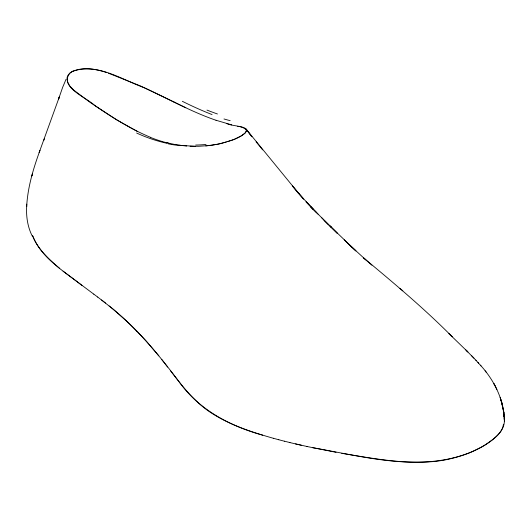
<?xml version="1.0" encoding="UTF-8"?>
<svg xmlns="http://www.w3.org/2000/svg" width="531" height="531" viewBox="0 0 531 531"><rect width="100%" height="100%" fill="white"/><g stroke="black" fill="none" stroke-linecap="round" stroke-linejoin="round"><path stroke-width="0.8" d="M26.769 204.143L26.676 206.566C27.665 187.284 33.347 168.559 39.918 150.525L39.102 152.636M26.689 206.121C26.046 216.402 27.605 226.976 32.325 236.215M503.434 424.242C502.943 429.944 498.974 434.298 494.826 437.829A80.546 39.347 -6.8 0 1 492.576 439.688L485.712 444.527A80.52 39.334 -6.8 0 1 480.827 447.394L472.318 451.576A80.666 39.4 -6.8 0 1 468.979 452.996C418.528 472.364 363.655 456.481 312.673 447.713M246.351 131.077L245.256 132.989L241.293 135.83A11.443 2.469 -21 0 1 240.556 136.255L234.39 139.235M31.986 175.33L31.82 176L32.398 173.717M58.928 98.036L59.353 96.834L58.397 99.589L62.598 87.476L66.023 79.345M58.815 98.354L39.739 150.977M43.668 140.675L44.451 138.657M72.973 71.161C97.691 62.877 121.559 79.464 144.04 87.661C168.055 98.454 190.987 111.762 215.998 120.252M233.693 139.514L227.56 141.664M230.64 140.629C238.419 138.538 257.455 128.462 237.702 126.292M230.793 140.556L220.942 143.543L210.78 145.428M226.352 141.989L217.584 144.299L205.736 145.932M447.872 459.342C462.713 456.063 477.369 450.726 489.834 441.865C497.089 436.349 505.897 428.49 504.165 418.368M209.234 145.56L198.846 146.277L190.098 146.237M195.335 146.344L179.976 145.321L186.713 146.025M341.765 453.328C372.35 458.306 403.374 464.366 434.491 461.466A71.546 38.026 -5.3 0 0 447.885 459.375M175.038 144.538L166.887 142.753M336.043 452.306L306.918 446.491M307.044 446.498L295.521 443.923M301.303 445.224L289.893 442.582M284.35 441.175L289.946 442.569M231.695 124.878L216.011 120.258M278.821 439.748L284.317 441.195M273.365 438.267L278.795 439.761M226.611 123.537C232.79 126.325 241.306 125.197 246.278 129.776A44.192 10.68 -16.5 0 1 246.258 131.104M273.346 438.287C251.243 431.935 228.888 424.76 209.632 411.844C193.815 401.137 182.073 385.791 170.551 370.837M262.686 435.181C230.354 426.234 199.045 409.786 179.186 381.922C158.484 354.336 136.334 327.441 109.154 305.949M106.711 72.548C95.832 69.03 83.095 66.508 72.296 71.585A11.808 6.916 0.7 0 0 71.506 72.037C68.751 73.617 66.229 76.617 67.225 80.002A37.429 21.824 -0.8 0 0 68.094 82.962L69.88 86.068L73.743 90.084L90.257 102.503L116.468 119.727L137.244 131.403M108.51 73.225L140.456 85.936L174.128 102.111M150.392 137.277C130.619 129.026 112.433 117.504 94.744 105.516C87.104 97.75 58.257 87.051 70.105 72.906A15.107 8.854 0.8 0 1 72.973 71.154M185.81 107.773L174.088 102.091M63.076 271.175L93.808 294.167M81.927 285.446C63.793 270.996 41.206 258.039 32.491 235.412C37.548 249.079 48.892 259.181 59.698 268.434M93.755 294.121L97.764 297.114M97.684 297.048L105.503 303.048M101.574 299.988L112.917 309.042L126.856 321.381A502.704 389.362 -63.8 0 1 136.819 331.251M465.641 349.737L467.904 351.987L448.947 333.627L452.233 336.78C424.335 308.604 393.936 283.182 363.509 257.834L371.866 265.181M399.962 288.386L402.803 290.815M365.799 259.845L348.044 243.576L355.949 250.957L330.076 226.08L337.543 233.547L310.721 206.771L316.722 212.745M324.122 220.372L331.689 227.646L330.076 226.08M344.207 239.82L351.88 247.307M466.304 350.4L476.433 360.788M471.774 355.896L473.964 358.153M318.009 214.119L306.082 201.866L313.244 209.32L296.882 191.445L303.646 199.112L292.335 185.923L298.907 193.669L245.933 128.907L251.9 136.779L246.391 129.498M321.408 217.438L328.629 224.912M136.892 331.158L146.51 341.413L158.802 355.816M475.796 360.091L481.033 365.912M477.953 362.447L478.59 363.138M480.442 365.215C493.505 379.512 502.877 397.619 504.284 417.14L503.527 410.855L501.536 401.921L503.819 412.779L503.527 410.855L504.284 417.14M262.653 149.868L256.148 141.863L256.825 142.7M485.108 370.804L486.489 372.543M161.736 359.494L167.637 367.074M494.958 385.632L493.949 383.667L496.877 389.382M504.364 419.596L504.098 415.242L504.45 421.468M168.493 143.191A207.249 160.893 -81.2 0 1 150.373 137.356M179.969 145.587A189.116 146.437 -84.1 0 1 168.38 143.888M206.021 144.478A195.182 141.273 -54.8 0 1 195.66 145.056M230.175 120.676A239.654 44.113 29.3 0 1 223.982 118.971M217.451 113.973A185.969 44.471 34.2 0 1 206.957 110.083M212.088 114.57A237.118 72.853 39.8 0 1 182.332 101.295M179.976 145.142A189.361 143.284 81 0 1 175.051 144.332M166.767 143.264A241.95 188.412 -77.2 0 1 136.646 133.022M500.786 399.571L500.195 397.6L502.034 403.879L500.786 399.571"/></g></svg>
